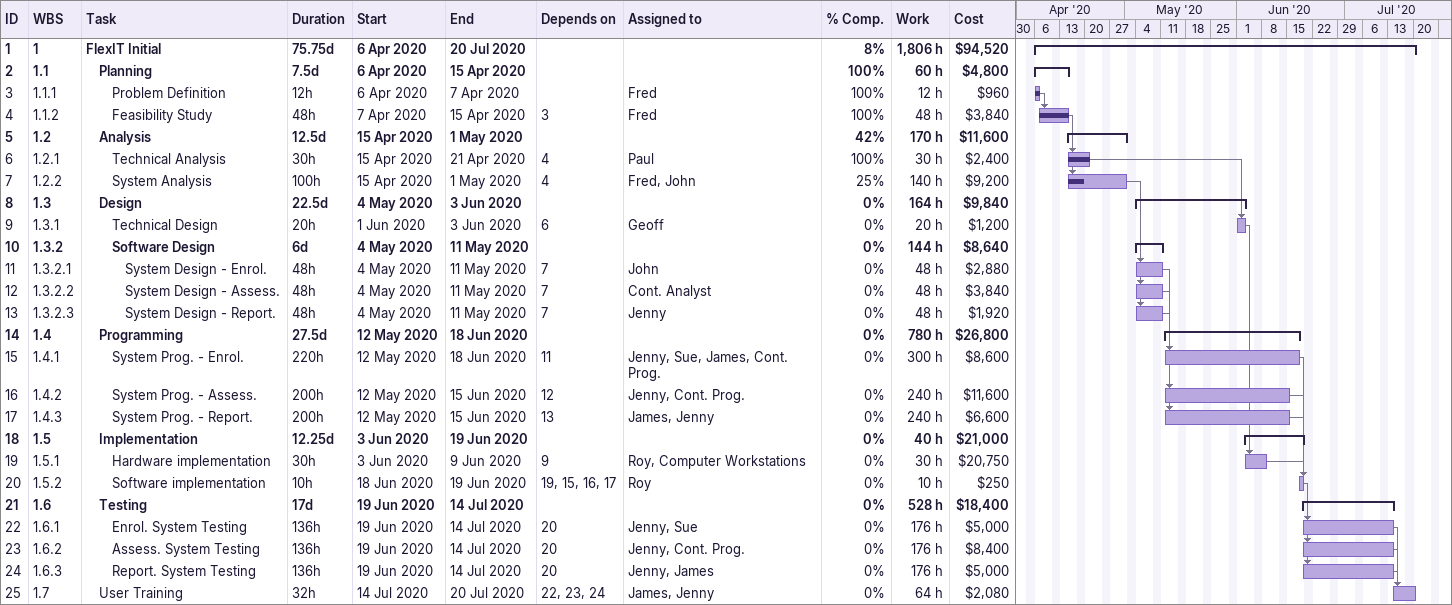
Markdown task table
| ID | WBS | Task | Duration | Start | Finish | Predecessors | Resources | % complete | Work (h) | Cost ($) |
|---|---|---|---|---|---|---|---|---|---|---|
| 1 | 1 | **FlexIT Initial** | 75.75d | 2020-04-06 | 2020-07-20 |  |  | 8 | 1806 | 94520 |
| 2 | 1.1 | **Planning** | 7.5d | 2020-04-06 | 2020-04-15 |  |  | 100 | 60 | 4800 |
| 3 | 1.1.1 | Problem Definition | 12h | 2020-04-06 | 2020-04-07 |  | Fred | 100 | 12 | 960 |
| 4 | 1.1.2 | Feasibility Study | 48h | 2020-04-07 | 2020-04-15 | 3 | Fred | 100 | 48 | 3840 |
| 5 | 1.2 | **Analysis** | 12.5d | 2020-04-15 | 2020-05-01 |  |  | 42 | 170 | 11600 |
| 6 | 1.2.1 | Technical Analysis | 30h | 2020-04-15 | 2020-04-21 | 4 | Paul | 100 | 30 | 2400 |
| 7 | 1.2.2 | System Analysis | 100h | 2020-04-15 | 2020-05-01 | 4 | Fred, John | 25 | 140 | 9200 |
| 8 | 1.3 | **Design** | 22.5d | 2020-05-04 | 2020-06-03 |  |  | 0 | 164 | 9840 |
| 9 | 1.3.1 | Technical Design | 20h | 2020-06-01 | 2020-06-03 | 6 | Geoff | 0 | 20 | 1200 |
| 10 | 1.3.2 | **Software Design** | 6d | 2020-05-04 | 2020-05-11 |  |  | 0 | 144 | 8640 |
| 11 | 1.3.2.1 | System Design - Enrol. | 48h | 2020-05-04 | 2020-05-11 | 7 | John | 0 | 48 | 2880 |
| 12 | 1.3.2.2 | System Design - Assess. | 48h | 2020-05-04 | 2020-05-11 | 7 | Cont. Analyst | 0 | 48 | 3840 |
| 13 | 1.3.2.3 | System Design - Report. | 48h | 2020-05-04 | 2020-05-11 | 7 | Jenny | 0 | 48 | 1920 |
| 14 | 1.4 | **Programming** | 27.5d | 2020-05-12 | 2020-06-18 |  |  | 0 | 780 | 26800 |
| 15 | 1.4.1 | System Prog. - Enrol. | 220h | 2020-05-12 | 2020-06-18 | 11 | Jenny, Sue, James, Cont. Prog. | 0 | 300 | 8600 |
| 16 | 1.4.2 | System Prog. - Assess. | 200h | 2020-05-12 | 2020-06-15 | 12 | Jenny, Cont. Prog. | 0 | 240 | 11600 |
| 17 | 1.4.3 | System Prog. - Report. | 200h | 2020-05-12 | 2020-06-15 | 13 | James, Jenny | 0 | 240 | 6600 |
| 18 | 1.5 | **Implementation** | 12.25d | 2020-06-03 | 2020-06-19 |  |  | 0 | 40 | 21000 |
| 19 | 1.5.1 | Hardware implementation | 30h | 2020-06-03 | 2020-06-09 | 9 | Roy, Computer Workstations | 0 | 30 | 20750 |
| 20 | 1.5.2 | Software implementation | 10h | 2020-06-18 | 2020-06-19 | 19, 15, 16, 17 | Roy | 0 | 10 | 250 |
| 21 | 1.6 | **Testing** | 17d | 2020-06-19 | 2020-07-14 |  |  | 0 | 528 | 18400 |
| 22 | 1.6.1 | Enrol. System Testing | 136h | 2020-06-19 | 2020-07-14 | 20 | Jenny, Sue | 0 | 176 | 5000 |
| 23 | 1.6.2 | Assess. System Testing | 136h | 2020-06-19 | 2020-07-14 | 20 | Jenny, Cont. Prog. | 0 | 176 | 8400 |
| 24 | 1.6.3 | Report. System Testing | 136h | 2020-06-19 | 2020-07-14 | 20 | Jenny, James | 0 | 176 | 5000 |
| 25 | 1.7 | User Training | 32h | 2020-07-14 | 2020-07-20 | 22, 23, 24 | James, Jenny | 0 | 64 | 2080 |
